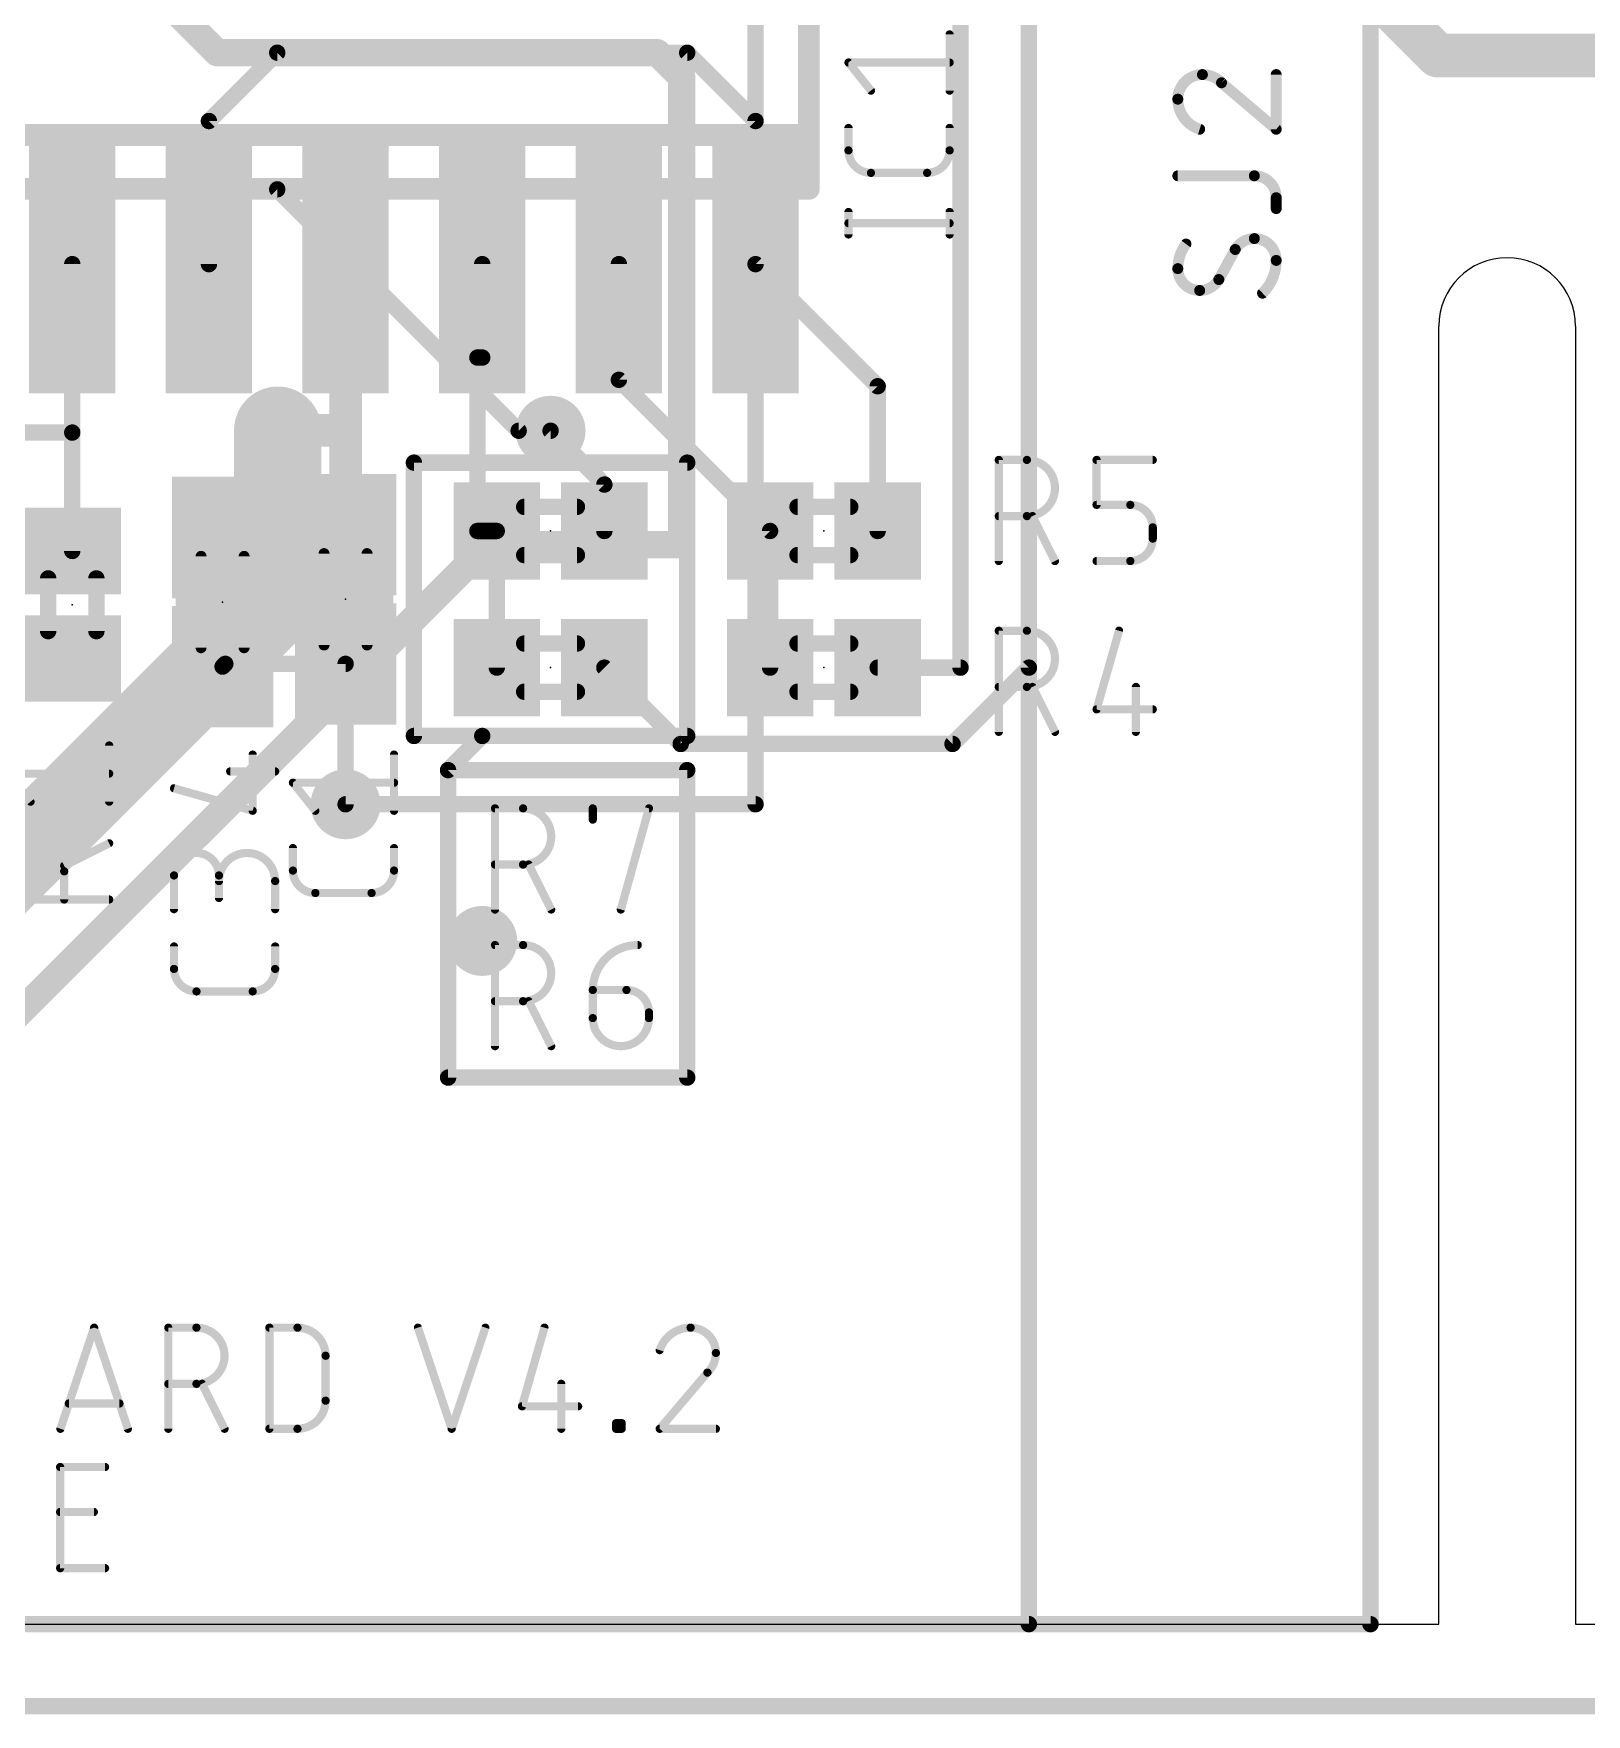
# Model space of a CAD drawing. Extents: x -2.3 to 95.2, y -2.6 to 57.4.
# Drawn here: x 40.28 to 54.71, y -0.84 to 14.78 of the extents above; entities that cross this region are included whole.
import ezdxf

# ---------------------------------------------------------------- set-up
doc = ezdxf.new("R2010")
doc.units = 0
for name, color, linetype in [('1', 12, 'CONTINUOUS'), ('16', 132, 'CONTINUOUS'), ('18', 110, 'CONTINUOUS'), ('20', 31, 'CONTINUOUS'), ('21', 253, 'CONTINUOUS'), ('23', 53, 'CONTINUOUS'), ('25', 253, 'CONTINUOUS'), ('29', 253, 'CONTINUOUS'), ('51', 253, 'CONTINUOUS')]:
    doc.layers.add(name, color=color, linetype=linetype)

# ---------------------------------------------------------------- blocks, each defined once
blk = doc.blocks.new('RECT')
blk.add_solid([(-0.5, -0.5), (0.5, -0.5), (-0.5, 0.5), (0.5, 0.5)])
blk = doc.blocks.new('ROUNDV')
at = {"const_width": 0.5}
blk.add_lwpolyline([(0, -0.25, 1), (0, 0.25, 1), (0, -0.25)], format="xyb", dxfattribs=at)

msp = doc.modelspace()

# ---------------------------------------------------------------- linework, layer by layer
at = {"layer": '1'}
for points, const_width in [([(52.705, 0), (52.705, 24.7546)], 0.1524), ([(48.895, 8.89), (48.895, 22.5425)], 0.1524), ([(49.53, 22.5425), (49.53, 8.89)], 0.1524), ([(53.3289, 14.5788), (52.1596, 15.748)], 0.4064), ([(56.3084, 14.5788), (53.3289, 14.5788)], 0.4064), ([(42.545, 14.605), (41.91, 13.97)], 0.1524), ([(46.355, 14.605), (42.545, 14.605)], 0.1524), ([(46.99, 13.97), (46.355, 14.605)], 0.1524), ([(41.91, 13.97), (41.91, 12.64)], 0.1524), ([(46.99, 12.64), (46.99, 13.97)], 0.1524), ([(40.64, 12.64), (40.64, 11.0744)], 0.1524), ([(43.18, 12.64), (43.18, 11.0963)], 0.3048), ([(44.45, 12.64), (44.45, 11.7717)], 0.1524), ([(45.72, 11.565), (45.72, 12.64)], 0.1524), ([(46.99, 12.64), (48.125, 11.505)], 0.1524), ([(44.45, 11.7717), (44.4048, 11.7717)], 0.1524), ([(44.4048, 11.7717), (44.4048, 10.16)], 0.1524), ([(47.125, 10.16), (45.72, 11.565)], 0.1524), ([(48.125, 11.505), (48.125, 10.16)], 0.1524), ([(42.5498, 11.0963), (43.18, 11.0963)], 0.3048), ([(43.18, 11.0963), (43.18, 10.125)], 0.3048), ([(39.1334, 11.0744), (40.64, 11.0744)], 0.1524), ([(40.64, 9.9742), (40.64, 11.0744)], 0.1524), ([(45.085, 11.0915), (45.585, 10.5915)], 0.1524), ([(45.585, 10.5915), (45.585, 10.16)], 0.1524), ([(42.037, 10.0996), (42.0624, 10.125)], 0.3048), ([(42.0624, 10.125), (43.18, 10.125)], 0.3048), ([(44.4048, 10.16), (44.585, 10.16)], 0.1524), ([(44.585, 10.16), (44.585, 8.89)], 0.1524), ([(47.125, 8.89), (47.125, 10.16)], 0.1524), ([(42.0624, 8.925), (42.037, 8.8996)], 0.1524), ([(43.18, 8.925), (42.0624, 8.925)], 0.1524), ([(43.18, 8.925), (43.18, 7.62)], 0.1524), ([(46.2944, 8.1806), (45.585, 8.89)], 0.1524), ([(48.125, 8.89), (48.895, 8.89)], 0.1524), ([(49.53, 8.89), (48.8206, 8.1806)], 0.1524), ([(48.8206, 8.1806), (46.2944, 8.1806)], 0.1524), ([(-0.4522, 0), (52.705, 0)], 0.1524)]:
    msp.add_lwpolyline(points, dxfattribs=dict(at, const_width=const_width))
for points, const_width in [([(53.3289, 14.6804, 1), (53.3289, 14.4772)], 0.2032), ([(53.257, 14.5069, 1), (53.4007, 14.6506)], 0.2032), ([(42.545, 14.6431, 1), (42.545, 14.5669)], 0.0762), ([(42.5719, 14.5781, 1), (42.5181, 14.6319)], 0.0762), ([(46.3819, 14.6319, 1), (46.3281, 14.5781)], 0.0762), ([(46.355, 14.5669, 1), (46.355, 14.6431)], 0.0762), ([(41.9481, 13.97, 1), (41.8719, 13.97)], 0.0762), ([(41.8831, 13.9969, 1), (41.9369, 13.9431)], 0.0762), ([(47.0281, 13.97, 1), (46.9519, 13.97)], 0.0762), ([(46.9631, 13.9431, 1), (47.0169, 13.9969)], 0.0762), ([(40.6781, 12.64, 1), (40.6019, 12.64)], 0.0762), ([(41.8719, 12.64, 1), (41.9481, 12.64)], 0.0762), ([(43.2562, 12.64, 1), (43.1038, 12.64)], 0.1524), ([(44.4881, 12.64, 1), (44.4119, 12.64)], 0.0762), ([(45.7581, 12.64, 1), (45.6819, 12.64)], 0.0762), ([(46.9519, 12.64, 1), (47.0281, 12.64)], 0.0762), ([(47.0169, 12.6669, 1), (46.9631, 12.6131)], 0.0762), ([(44.4048, 11.8098, 1), (44.4048, 11.7336)], 0.0762), ([(44.4429, 11.7717, 1), (44.3667, 11.7717)], 0.0762), ([(44.4119, 11.7717, 1), (44.4881, 11.7717)], 0.0762), ([(44.45, 11.7336, 1), (44.45, 11.8098)], 0.0762), ([(45.6819, 11.565, 1), (45.7581, 11.565)], 0.0762), ([(45.7469, 11.5919, 1), (45.6931, 11.5381)], 0.0762), ([(48.1631, 11.505, 1), (48.0869, 11.505)], 0.0762), ([(48.0981, 11.4781, 1), (48.1519, 11.5319)], 0.0762), ([(42.5498, 11.1725, 1), (42.5498, 11.0201)], 0.1524), ([(43.2562, 11.0963, 1), (43.1038, 11.0963)], 0.1524), ([(43.18, 11.0201, 1), (43.18, 11.1725)], 0.1524), ([(40.6781, 11.0744, 1), (40.6019, 11.0744)], 0.0762), ([(40.6019, 11.0744, 1), (40.6781, 11.0744)], 0.0762), ([(40.64, 11.0363, 1), (40.64, 11.1125)], 0.0762), ([(43.1038, 11.0963, 1), (43.2562, 11.0963)], 0.1524), ([(45.1119, 11.1185, 1), (45.0581, 11.0646)], 0.0762), ([(45.6231, 10.5915, 1), (45.5469, 10.5915)], 0.0762), ([(45.5581, 10.5646, 1), (45.6119, 10.6185)], 0.0762), ([(41.9831, 10.1535, 1), (42.0909, 10.0457)], 0.1524), ([(42.0624, 10.2012, 1), (42.0624, 10.0488)], 0.1524), ([(42.1163, 10.0711, 1), (42.0085, 10.1789)], 0.1524), ([(43.1038, 10.125, 1), (43.2562, 10.125)], 0.1524), ([(43.18, 10.0488, 1), (43.18, 10.2012)], 0.1524), ([(44.4048, 10.1981, 1), (44.4048, 10.1219)], 0.0762), ([(44.3667, 10.16, 1), (44.4429, 10.16)], 0.0762), ([(44.6231, 10.16, 1), (44.5469, 10.16)], 0.0762), ([(44.585, 10.1219, 1), (44.585, 10.1981)], 0.0762), ([(45.5469, 10.16, 1), (45.6231, 10.16)], 0.0762), ([(47.1631, 10.16, 1), (47.0869, 10.16)], 0.0762), ([(47.0981, 10.1331, 1), (47.1519, 10.1869)], 0.0762), ([(48.0869, 10.16, 1), (48.1631, 10.16)], 0.0762), ([(40.6019, 9.9742, 1), (40.6781, 9.9742)], 0.0762), ([(42.0101, 8.9265, 1), (42.0639, 8.8727)], 0.0762), ([(42.0624, 8.9631, 1), (42.0624, 8.8869)], 0.0762), ([(42.0893, 8.8981, 1), (42.0355, 8.9519)], 0.0762), ([(43.2181, 8.925, 1), (43.1419, 8.925)], 0.0762), ([(43.18, 8.8869, 1), (43.18, 8.9631)], 0.0762), ([(44.5469, 8.89, 1), (44.6231, 8.89)], 0.0762), ([(45.6119, 8.9169, 1), (45.5581, 8.8631)], 0.0762), ([(47.0869, 8.89, 1), (47.1631, 8.89)], 0.0762), ([(48.125, 8.9281, 1), (48.125, 8.8519)], 0.0762), ([(48.8569, 8.89, 1), (48.9331, 8.89)], 0.0762), ([(48.895, 8.8519, 1), (48.895, 8.9281)], 0.0762), ([(49.4919, 8.89, 1), (49.5681, 8.89)], 0.0762), ([(49.5569, 8.8631, 1), (49.5031, 8.9169)], 0.0762), ([(46.2944, 8.2187, 1), (46.2944, 8.1425)], 0.0762), ([(46.2674, 8.1537, 1), (46.3213, 8.2076)], 0.0762), ([(48.7937, 8.2076, 1), (48.8476, 8.1537)], 0.0762), ([(48.8206, 8.1425, 1), (48.8206, 8.2187)], 0.0762), ([(43.1419, 7.62, 1), (43.2181, 7.62)], 0.0762), ([(52.6669, 0, 1), (52.7431, 0)], 0.0762), ([(52.705, -0.0381, 1), (52.705, 0.0381)], 0.0762)]:
    msp.add_lwpolyline(points, format="xyb", dxfattribs=dict(at, const_width=const_width))
at = {"layer": '16'}
for points, const_width in [([(49.53, 0), (49.53, 24.765)], 0.1524), ([(41.9862, 14.605), (40.6908, 15.9004)], 0.254), ([(46.99, 7.62), (46.99, 15.875)], 0.1524), ([(46.0756, 14.605), (41.9862, 14.605)], 0.254), ([(46.3042, 14.3764), (46.0756, 14.605)], 0.254), ([(46.3042, 10.033), (46.3042, 14.3764)], 0.254), ([(42.545, 13.335), (32.385, 13.335)], 0.1524), ([(42.545, 13.335), (44.7885, 11.0915)], 0.1524), ([(42.5498, 11.0963), (42.5498, 9.5298)], 0.8128), ([(44.7885, 11.0915), (45.085, 11.0915)], 0.1524), ([(39.0398, 4.572), (44.5008, 10.033)], 0.254), ([(44.5008, 10.033), (46.3042, 10.033)], 0.254), ([(39.37, 6.35), (42.5498, 9.5298)], 0.8128), ([(43.18, 7.62), (46.99, 7.62)], 0.1524), ([(-0.4381, 0), (49.53, 0)], 0.1524), ([(-2.2184, -0.762), (95.123, -0.762)], 0.1524)]:
    msp.add_lwpolyline(points, dxfattribs=dict(at, const_width=const_width))
for points, const_width in [([(41.9862, 14.6685, 1), (41.9862, 14.5415)], 0.127), ([(41.9413, 14.5601, 1), (42.0311, 14.6499)], 0.127), ([(46.1205, 14.6499, 1), (46.0307, 14.5601)], 0.127), ([(46.0756, 14.5415, 1), (46.0756, 14.6685)], 0.127), ([(46.3677, 14.3764, 1), (46.2407, 14.3764)], 0.127), ([(46.2593, 14.3315, 1), (46.3491, 14.4213)], 0.127), ([(42.5719, 13.3619, 1), (42.5181, 13.3081)], 0.0762), ([(42.545, 13.2969, 1), (42.545, 13.3731)], 0.0762), ([(42.753, 11.0963, 1), (42.3466, 11.0963)], 0.4064), ([(44.7885, 11.1296, 1), (44.7885, 11.0534)], 0.0762), ([(44.7615, 11.0646, 1), (44.8154, 11.1185)], 0.0762), ([(45.085, 11.0534, 1), (45.085, 11.1296)], 0.0762), ([(44.5008, 10.0965, 1), (44.5008, 9.9695)], 0.127), ([(44.5457, 9.9881, 1), (44.4559, 10.0779)], 0.127), ([(46.3042, 9.9695, 1), (46.3042, 10.0965)], 0.127), ([(46.2407, 10.033, 1), (46.3677, 10.033)], 0.127), ([(42.6935, 9.3861, 1), (42.4061, 9.6735)], 0.4064), ([(42.3466, 9.5298, 1), (42.753, 9.5298)], 0.4064), ([(43.18, 7.6581, 1), (43.18, 7.5819)], 0.0762), ([(46.9519, 7.62, 1), (47.0281, 7.62)], 0.0762), ([(46.99, 7.5819, 1), (46.99, 7.6581)], 0.0762), ([(49.4919, 0, 1), (49.5681, 0)], 0.0762), ([(49.53, -0.0381, 1), (49.53, 0.0381)], 0.0762)]:
    msp.add_lwpolyline(points, format="xyb", dxfattribs=dict(at, const_width=const_width))
at = {"layer": '20'}
for p, q in [((53.34, 0), (53.34, 12.065)), ((54.61, 12.065), (54.61, 0)), ((2, 0), (53.34, 0)), ((54.61, 0), (89, 0))]:
    msp.add_line(p, q, dxfattribs=at)
for start, end in [(90, 180), (0, 90)]:
    msp.add_arc((53.975, 12.065), 0.635, start, end, dxfattribs=at)
at = {"layer": '21', "const_width": 0.2032}
for points in [[(47.485, 17.14), (47.485, 13.84)], [(47.485, 13.84), (47.485, 13.34)]]:
    msp.add_lwpolyline(points, dxfattribs=at)
at = {"layer": '21', "const_width": 0.1016}
for points in [[(47.5358, 13.84, 1), (47.4342, 13.84)], [(47.4342, 13.84, 1), (47.5358, 13.84)], [(47.4342, 13.34, 1), (47.5358, 13.34)]]:
    msp.add_lwpolyline(points, format="xyb", dxfattribs=at)
at = {"layer": '23'}
for p in [(45.085, 10.16), (47.625, 10.16), (40.64, 9.4742), (42.037, 9.4996), (43.18, 9.525), (45.085, 8.89), (47.625, 8.89)]:
    msp.add_point(p, dxfattribs=at)
at = {"layer": '25'}
for points, const_width in [([(48.7934, 14.2528), (48.7934, 14.7749)], 0.0762), ([(48.0624, 14.2528), (47.8536, 14.5138)], 0.0762), ([(47.8536, 14.5138), (48.7934, 14.5138)], 0.0762), ([(51.3207, 14.3256), (51.8287, 13.8938)], 0.1016), ([(51.8287, 13.8938), (51.8287, 14.4018)], 0.1016), ([(47.8536, 13.6971), (47.8536, 13.9059)], 0.0762), ([(48.7934, 13.9059), (48.7934, 13.6971)], 0.0762), ([(48.5846, 13.4882), (48.0624, 13.4882)], 0.0762), ([(50.9143, 13.4611), (51.6255, 13.4611)], 0.1016), ([(51.8287, 13.2579), (51.8287, 13.1563)], 0.1016), ([(47.8536, 12.9159), (47.8536, 13.1247)], 0.0762), ([(48.7934, 12.9159), (48.7934, 13.1247)], 0.0762), ([(47.8536, 13.0203), (48.7934, 13.0203)], 0.0762), ([(51.4477, 12.7762), (51.2953, 12.4968)], 0.1016), ([(43.815, 10.795), (43.815, 8.255)], 0.1524), ([(46.355, 10.795), (43.815, 10.795)], 0.1524), ([(46.355, 8.255), (46.355, 10.795)], 0.1524), ([(49.2506, 9.8806), (49.2506, 10.8204)], 0.0762), ([(49.2506, 10.8204), (49.5117, 10.8204)], 0.0762), ([(50.1593, 10.4027), (50.1593, 10.8204)], 0.0762), ([(50.1593, 10.8204), (50.6814, 10.8204)], 0.0762), ([(49.5117, 10.2983), (49.2506, 10.2983)], 0.0762), ([(49.7727, 9.8806), (49.5639, 10.2983)], 0.0762), ([(50.4726, 10.4027), (50.1593, 10.4027)], 0.0762), ([(50.6814, 10.0894), (50.6814, 10.1939)], 0.0762), ([(50.1593, 9.8806), (50.4726, 9.8806)], 0.0762), ([(49.2506, 8.2931), (49.2506, 9.2329)], 0.0762), ([(49.2506, 9.2329), (49.5117, 9.2329)], 0.0762), ([(50.3681, 9.2329), (50.1593, 8.5019)], 0.0762), ([(49.5117, 8.7108), (49.2506, 8.7108)], 0.0762), ([(49.7727, 8.2931), (49.5639, 8.7108)], 0.0762), ([(50.5248, 8.7108), (50.5248, 8.2931)], 0.0762), ([(50.1593, 8.5019), (50.6814, 8.5019)], 0.0762), ([(43.815, 8.255), (44.45, 8.255)], 0.1524), ([(44.1325, 7.9375), (44.45, 8.255)], 0.1524), ([(44.45, 8.255), (46.355, 8.255)], 0.1524), ([(40.9829, 7.644), (40.9829, 8.1661)], 0.0762), ([(42.3167, 7.5598), (42.3167, 8.0819)], 0.0762), ([(43.6304, 7.5598), (43.6304, 8.0819)], 0.0762), ([(44.1325, 7.9375), (46.355, 7.9375)], 0.1524), ([(44.1325, 5.08), (44.1325, 7.9375)], 0.1524), ([(46.355, 7.9375), (46.355, 5.08)], 0.1524), ([(40.2519, 7.644), (40.0431, 7.905)], 0.0762), ([(40.0431, 7.905), (40.9829, 7.905)], 0.0762), ([(42.1078, 7.9253), (42.5255, 7.9253)], 0.0762), ([(42.8994, 7.5598), (42.6906, 7.8208)], 0.0762), ([(42.6906, 7.8208), (43.6304, 7.8208)], 0.0762), ([(41.5857, 7.7686), (42.3167, 7.5598)], 0.0762), ([(44.5686, 6.6421), (44.5686, 7.5819)], 0.0762), ([(44.5686, 7.5819), (44.8297, 7.5819)], 0.0762), ([(45.4773, 7.4775), (45.4773, 7.5819)], 0.0762), ([(45.4773, 7.5819), (45.9994, 7.5819)], 0.0762), ([(45.9994, 7.5819), (45.7383, 6.6421)], 0.0762), ([(40.9829, 7.2574), (40.5652, 7.0486)], 0.0762), ([(42.6906, 7.0041), (42.6906, 7.2129)], 0.0762), ([(43.6304, 7.2129), (43.6304, 7.0041)], 0.0762), ([(40.5652, 6.9964), (40.5652, 6.7353)], 0.0762), ([(44.8297, 7.0598), (44.5686, 7.0598)], 0.0762), ([(45.0907, 6.6421), (44.8819, 7.0598)], 0.0762), ([(41.5857, 6.6454), (41.5857, 6.9587)], 0.0762), ([(42.0034, 6.9587), (42.0034, 6.7498)], 0.0762), ([(42.5255, 6.6454), (42.5255, 6.9064)], 0.0762), ([(40.9829, 6.7353), (40.0431, 6.7353)], 0.0762), ([(43.4216, 6.7952), (42.8994, 6.7952)], 0.0762), ([(41.5857, 6.0897), (41.5857, 6.2985)], 0.0762), ([(42.5255, 6.2985), (42.5255, 6.0897)], 0.0762), ([(44.5686, 5.3721), (44.5686, 6.3119)], 0.0762), ([(44.5686, 6.3119), (44.8297, 6.3119)], 0.0762), ([(42.3167, 5.8808), (41.7945, 5.8808)], 0.0762), ([(44.8297, 5.7898), (44.5686, 5.7898)], 0.0762), ([(45.0907, 5.3721), (44.8819, 5.7898)], 0.0762), ([(45.4773, 5.8942), (45.7906, 5.8942)], 0.0762), ([(45.4773, 5.6332), (45.4773, 5.8942)], 0.0762), ([(45.9994, 5.6854), (45.9994, 5.6332)], 0.0762), ([(46.355, 5.08), (44.1325, 5.08)], 0.1524), ([(40.5301, 1.8161), (40.8434, 2.7559)], 0.0762), ([(40.8434, 2.7559), (41.1566, 1.8161)], 0.0762), ([(41.5329, 1.8161), (41.5329, 2.7559)], 0.0762), ([(41.5329, 2.7559), (41.794, 2.7559)], 0.0762), ([(42.4721, 1.8161), (42.4721, 2.7559)], 0.0762), ([(42.4721, 2.7559), (42.7331, 2.7559)], 0.0762), ([(43.8524, 2.7559), (44.1657, 1.8161)], 0.0762), ([(44.1657, 1.8161), (44.479, 2.7559)], 0.0762), ([(45.0279, 2.7559), (44.819, 2.0249)], 0.0762), ([(42.9942, 2.4948), (42.9942, 2.0772)], 0.0762), ([(46.543, 2.3382), (46.0992, 1.8161)], 0.0762), ([(41.794, 2.2338), (41.5329, 2.2338)], 0.0762), ([(42.055, 1.8161), (41.8462, 2.2338)], 0.0762), ([(45.1845, 2.2338), (45.1845, 1.8161)], 0.0762), ([(41.0783, 2.0511), (40.6084, 2.0511)], 0.0762), ([(44.819, 2.0249), (45.3411, 2.0249)], 0.0762), ([(45.6941, 1.8161), (45.6941, 1.8683)], 0.0762), ([(45.6941, 1.8683), (45.7463, 1.8683)], 0.0762), ([(45.7463, 1.8683), (45.7463, 1.8161)], 0.0762), ([(42.7331, 1.8161), (42.4721, 1.8161)], 0.0762), ([(45.7463, 1.8161), (45.6941, 1.8161)], 0.0762), ([(46.0992, 1.8161), (46.6213, 1.8161)], 0.0762), ([(40.5273, 0.5207), (40.5273, 1.4605)], 0.0762), ([(40.5273, 1.4605), (40.945, 1.4605)], 0.0762), ([(40.5273, 1.0428), (40.8406, 1.0428)], 0.0762), ([(40.945, 0.5207), (40.5273, 0.5207)], 0.0762)]:
    msp.add_lwpolyline(points, dxfattribs=dict(at, const_width=const_width))
for points, const_width in [([(48.8125, 14.7749, 1), (48.7744, 14.7749)], 0.0381), ([(47.8685, 14.5257, 1), (47.8387, 14.5019)], 0.0381), ([(47.8536, 14.5329, 1), (47.8536, 14.4948)], 0.0381), ([(48.7934, 14.4948, 1), (48.7934, 14.5329)], 0.0381), ([(51.1429, 14.4018, 0.4142), (50.9143, 14.1732)], 0.1016), ([(51.3207, 14.3256, 0.2053), (51.1429, 14.4018)], 0.1016), ([(51.1429, 14.4272, 1), (51.1429, 14.3764)], 0.0508), ([(51.1429, 14.3764, 1), (51.1429, 14.4272)], 0.0508), ([(51.3372, 14.3449, 1), (51.3042, 14.3062)], 0.0508), ([(51.8541, 14.4018, 1), (51.8033, 14.4018)], 0.0508), ([(48.0476, 14.2409, 1), (48.0773, 14.2647)], 0.0381), ([(48.7744, 14.2528, 1), (48.8125, 14.2528)], 0.0381), ([(50.9143, 14.1732, 0.3252), (51.1175, 13.8938)], 0.1016), ([(50.9397, 14.1732, 1), (50.8889, 14.1732)], 0.0508), ([(51.3023, 14.3081, 1), (51.3391, 14.3431)], 0.0508), ([(50.8889, 14.1732, 1), (50.9397, 14.1732)], 0.0508), ([(47.8727, 13.9059, 1), (47.8346, 13.9059)], 0.0381), ([(48.8125, 13.9059, 1), (48.7744, 13.9059)], 0.0381), ([(51.1097, 13.8696, 1), (51.1253, 13.918)], 0.0508), ([(51.8033, 13.8938, 1), (51.8541, 13.8938)], 0.0508), ([(51.8122, 13.8744, 1), (51.8452, 13.9131)], 0.0508), ([(47.8726, 13.6971, 1), (47.8345, 13.6971)], 0.0381), ([(47.8536, 13.6971, 0.4142), (48.0624, 13.4882)], 0.0762), ([(47.8346, 13.6971, 1), (47.8727, 13.6971)], 0.0381), ([(48.5846, 13.4882, 0.4142), (48.7934, 13.6971)], 0.0762), ([(48.8125, 13.6971, 1), (48.7744, 13.6971)], 0.0381), ([(48.7744, 13.6971, 1), (48.8125, 13.6971)], 0.0381), ([(48.0624, 13.5073, 1), (48.0624, 13.4692)], 0.0381), ([(48.0624, 13.4692, 1), (48.0624, 13.5073)], 0.0381), ([(48.5846, 13.5073, 1), (48.5846, 13.4692)], 0.0381), ([(48.5846, 13.4692, 1), (48.5846, 13.5073)], 0.0381), ([(50.9143, 13.4865, 1), (50.9143, 13.4357)], 0.0508), ([(51.8287, 13.2579, 0.4142), (51.6255, 13.4611)], 0.1016), ([(51.6255, 13.4865, 1), (51.6255, 13.4357)], 0.0508), ([(51.6255, 13.4357, 1), (51.6255, 13.4865)], 0.0508), ([(51.8541, 13.2579, 1), (51.8033, 13.2579)], 0.0508), ([(51.8033, 13.2579, 1), (51.8541, 13.2579)], 0.0508), ([(47.8727, 13.1247, 1), (47.8346, 13.1247)], 0.0381), ([(48.8125, 13.1247, 1), (48.7744, 13.1247)], 0.0381), ([(51.8033, 13.1563, 1), (51.8541, 13.1563)], 0.0508), ([(47.8536, 13.0394, 1), (47.8536, 13.0013)], 0.0381), ([(48.7934, 13.0013, 1), (48.7934, 13.0394)], 0.0381), ([(47.8346, 12.9159, 1), (47.8727, 12.9159)], 0.0381), ([(48.7744, 12.9159, 1), (48.8125, 12.9159)], 0.0381), ([(50.9905, 12.827, 0.1623), (50.9143, 12.5984)], 0.1016), ([(51.0108, 12.8118, 1), (50.9702, 12.8422)], 0.0508), ([(51.6255, 12.8778, 0.2656), (51.4477, 12.7762)], 0.1016), ([(51.4258, 12.7891, 1), (51.4696, 12.7633)], 0.0508), ([(51.47, 12.764, 1), (51.4254, 12.7884)], 0.0508), ([(51.8287, 12.6746, 0.4142), (51.6255, 12.8778)], 0.1016), ([(51.6255, 12.9032, 1), (51.6255, 12.8524)], 0.0508), ([(51.6255, 12.8524, 1), (51.6255, 12.9032)], 0.0508), ([(51.7017, 12.3698, 0.2), (51.8287, 12.6746)], 0.1016), ([(51.8541, 12.6746, 1), (51.8033, 12.6746)], 0.0508), ([(51.8033, 12.6746, 1), (51.8541, 12.6746)], 0.0508), ([(50.9143, 12.5984, 0.4142), (51.1175, 12.3952)], 0.1016), ([(50.9397, 12.5984, 1), (50.8889, 12.5984)], 0.0508), ([(50.8889, 12.5984, 1), (50.9397, 12.5984)], 0.0508), ([(51.1175, 12.3952, 0.2656), (51.2953, 12.4968)], 0.1016), ([(51.273, 12.509, 1), (51.3176, 12.4846)], 0.0508), ([(51.3172, 12.4839, 1), (51.2734, 12.5097)], 0.0508), ([(51.1175, 12.4206, 1), (51.1175, 12.3698)], 0.0508), ([(51.1175, 12.3698, 1), (51.1175, 12.4206)], 0.0508), ([(51.6838, 12.3878, 1), (51.7196, 12.3518)], 0.0508), ([(43.8531, 10.795, 1), (43.7769, 10.795)], 0.0762), ([(43.815, 10.8331, 1), (43.815, 10.7569)], 0.0762), ([(46.3931, 10.795, 1), (46.3169, 10.795)], 0.0762), ([(46.355, 10.7569, 1), (46.355, 10.8331)], 0.0762), ([(49.2506, 10.8395, 1), (49.2506, 10.8014)], 0.0381), ([(49.2697, 10.8204, 1), (49.2316, 10.8204)], 0.0381), ([(49.5117, 10.2983, 1), (49.5117, 10.8204)], 0.0762), ([(49.5117, 10.8395, 1), (49.5117, 10.8014)], 0.0381), ([(49.5117, 10.8014, 1), (49.5117, 10.8395)], 0.0381), ([(50.1783, 10.8204, 1), (50.1402, 10.8204)], 0.0381), ([(50.1593, 10.8395, 1), (50.1593, 10.8014)], 0.0381), ([(50.6814, 10.8014, 1), (50.6814, 10.8395)], 0.0381), ([(49.2506, 10.3173, 1), (49.2506, 10.2792)], 0.0381), ([(49.5117, 10.3173, 1), (49.5117, 10.2792)], 0.0381), ([(49.5117, 10.2792, 1), (49.5117, 10.3173)], 0.0381), ([(49.5809, 10.3068, 1), (49.5468, 10.2898)], 0.0381), ([(50.1593, 10.4218, 1), (50.1593, 10.3837)], 0.0381), ([(50.1402, 10.4027, 1), (50.1783, 10.4027)], 0.0381), ([(50.6814, 10.1939, 0.4142), (50.4726, 10.4027)], 0.0762), ([(50.4726, 10.4218, 1), (50.4726, 10.3837)], 0.0381), ([(50.4726, 10.3837, 1), (50.4726, 10.4218)], 0.0381), ([(50.7005, 10.1939, 1), (50.6624, 10.1939)], 0.0381), ([(50.6624, 10.1939, 1), (50.7005, 10.1939)], 0.0381), ([(50.4726, 9.8806, 0.4142), (50.6814, 10.0894)], 0.0762), ([(50.7005, 10.0894, 1), (50.6624, 10.0894)], 0.0381), ([(50.6624, 10.0894, 1), (50.7005, 10.0894)], 0.0381), ([(49.2316, 9.8806, 1), (49.2697, 9.8806)], 0.0381), ([(49.7557, 9.8721, 1), (49.7897, 9.8891)], 0.0381), ([(50.1593, 9.8997, 1), (50.1593, 9.8616)], 0.0381), ([(50.4726, 9.8997, 1), (50.4726, 9.8616)], 0.0381), ([(50.4726, 9.8616, 1), (50.4726, 9.8997)], 0.0381), ([(49.2506, 9.252, 1), (49.2506, 9.2139)], 0.0381), ([(49.2697, 9.2329, 1), (49.2316, 9.2329)], 0.0381), ([(49.5117, 9.252, 1), (49.5117, 9.2139)], 0.0381), ([(49.5117, 8.7108, 1), (49.5117, 9.2329)], 0.0762), ([(49.5117, 9.2139, 1), (49.5117, 9.252)], 0.0381), ([(50.3865, 9.2277, 1), (50.3498, 9.2381)], 0.0381), ([(49.2506, 8.7298, 1), (49.2506, 8.6917)], 0.0381), ([(49.5117, 8.7298, 1), (49.5117, 8.6917)], 0.0381), ([(49.5117, 8.6917, 1), (49.5117, 8.7298)], 0.0381), ([(49.5809, 8.7193, 1), (49.5468, 8.7023)], 0.0381), ([(50.5438, 8.7108, 1), (50.5057, 8.7108)], 0.0381), ([(50.1593, 8.521, 1), (50.1593, 8.4829)], 0.0381), ([(50.141, 8.5072, 1), (50.1776, 8.4967)], 0.0381), ([(50.6814, 8.4829, 1), (50.6814, 8.521)], 0.0381), ([(43.815, 8.2931, 1), (43.815, 8.2169)], 0.0762), ([(43.7769, 8.255, 1), (43.8531, 8.255)], 0.0762), ([(44.45, 8.2931, 1), (44.45, 8.2169)], 0.0762), ([(44.4769, 8.2281, 1), (44.4231, 8.2819)], 0.0762), ([(44.45, 8.2169, 1), (44.45, 8.2931)], 0.0762), ([(46.3169, 8.255, 1), (46.3931, 8.255)], 0.0762), ([(46.355, 8.2169, 1), (46.355, 8.2931)], 0.0762), ([(49.2316, 8.2931, 1), (49.2697, 8.2931)], 0.0381), ([(49.7557, 8.2846, 1), (49.7897, 8.3016)], 0.0381), ([(50.5057, 8.2931, 1), (50.5438, 8.2931)], 0.0381), ([(41.002, 8.1661, 1), (40.9639, 8.1661)], 0.0381), ([(42.3357, 8.0819, 1), (42.2976, 8.0819)], 0.0381), ([(43.6495, 8.0819, 1), (43.6114, 8.0819)], 0.0381), ([(44.1325, 7.9756, 1), (44.1325, 7.8994)], 0.0762), ([(44.1706, 7.9375, 1), (44.0944, 7.9375)], 0.0762), ([(44.1056, 7.9644, 1), (44.1594, 7.9106)], 0.0762), ([(46.3931, 7.9375, 1), (46.3169, 7.9375)], 0.0762), ([(46.355, 7.8994, 1), (46.355, 7.9756)], 0.0762), ([(40.9829, 7.886, 1), (40.9829, 7.9241)], 0.0381), ([(42.1078, 7.9443, 1), (42.1078, 7.9062)], 0.0381), ([(42.5255, 7.9062, 1), (42.5255, 7.9443)], 0.0381), ([(42.6906, 7.8399, 1), (42.6906, 7.8018)], 0.0381), ([(42.7055, 7.8327, 1), (42.6757, 7.8089)], 0.0381), ([(43.6304, 7.8018, 1), (43.6304, 7.8399)], 0.0381), ([(40.2371, 7.6321, 1), (40.2668, 7.6559)], 0.0381), ([(40.9639, 7.644, 1), (41.002, 7.644)], 0.0381), ([(41.5909, 7.787, 1), (41.5805, 7.7503)], 0.0381), ([(42.2976, 7.5598, 1), (42.3357, 7.5598)], 0.0381), ([(42.3114, 7.5415, 1), (42.3219, 7.5781)], 0.0381), ([(42.8846, 7.5479, 1), (42.9143, 7.5717)], 0.0381), ([(43.6114, 7.5598, 1), (43.6495, 7.5598)], 0.0381), ([(44.5877, 7.5819, 1), (44.5496, 7.5819)], 0.0381), ([(44.5686, 7.601, 1), (44.5686, 7.5629)], 0.0381), ([(44.8297, 7.0598, 1), (44.8297, 7.5819)], 0.0762), ([(44.8297, 7.601, 1), (44.8297, 7.5629)], 0.0381), ([(44.8297, 7.5629, 1), (44.8297, 7.601)], 0.0381), ([(45.4963, 7.5819, 1), (45.4582, 7.5819)], 0.0381), ([(45.4773, 7.601, 1), (45.4773, 7.5629)], 0.0381), ([(46.0178, 7.5768, 1), (45.981, 7.587)], 0.0381), ([(45.9994, 7.5629, 1), (45.9994, 7.601)], 0.0381), ([(45.4582, 7.4775, 1), (45.4963, 7.4775)], 0.0381), ([(40.5652, 6.9964, 1), (40.0431, 6.9964)], 0.0762), ([(40.9914, 7.2404, 1), (40.9744, 7.2744)], 0.0381), ([(42.0034, 6.9587, 1), (41.5857, 6.9587)], 0.0762), ([(42.5255, 6.9064, 1), (42.0034, 6.9064)], 0.0762), ([(42.7097, 7.2129, 1), (42.6716, 7.2129)], 0.0381), ([(43.6495, 7.2129, 1), (43.6114, 7.2129)], 0.0381), ([(40.5567, 7.0656, 1), (40.5737, 7.0315)], 0.0381), ([(40.5843, 6.9964, 1), (40.5462, 6.9964)], 0.0381), ([(42.6906, 7.0041, 0.4142), (42.8994, 6.7952)], 0.0762), ([(42.7096, 7.0041, 1), (42.6715, 7.0041)], 0.0381), ([(43.4216, 6.7952, 0.4142), (43.6304, 7.0041)], 0.0762), ([(43.6495, 7.0041, 1), (43.6114, 7.0041)], 0.0381), ([(44.5686, 7.0788, 1), (44.5686, 7.0407)], 0.0381), ([(44.8297, 7.0788, 1), (44.8297, 7.0407)], 0.0381), ([(44.8297, 7.0407, 1), (44.8297, 7.0788)], 0.0381), ([(44.8989, 7.0683, 1), (44.8648, 7.0513)], 0.0381), ([(40.5462, 6.9964, 1), (40.5843, 6.9964)], 0.0381), ([(41.6048, 6.9587, 1), (41.5667, 6.9587)], 0.0381), ([(41.5667, 6.9587, 1), (41.6048, 6.9587)], 0.0381), ([(42.0224, 6.9587, 1), (41.9843, 6.9587)], 0.0381), ([(41.9843, 6.9587, 1), (42.0224, 6.9587)], 0.0381), ([(41.9843, 6.9064, 1), (42.0224, 6.9064)], 0.0381), ([(42.5446, 6.9064, 1), (42.5065, 6.9064)], 0.0381), ([(42.5065, 6.9064, 1), (42.5446, 6.9064)], 0.0381), ([(42.6716, 7.0041, 1), (42.7097, 7.0041)], 0.0381), ([(43.6114, 7.0041, 1), (43.6495, 7.0041)], 0.0381), ([(40.5462, 6.7353, 1), (40.5843, 6.7353)], 0.0381), ([(40.9829, 6.7163, 1), (40.9829, 6.7544)], 0.0381), ([(41.9843, 6.7498, 1), (42.0224, 6.7498)], 0.0381), ([(42.8994, 6.8143, 1), (42.8994, 6.7762)], 0.0381), ([(42.8994, 6.7762, 1), (42.8994, 6.8143)], 0.0381), ([(43.4216, 6.8143, 1), (43.4216, 6.7762)], 0.0381), ([(43.4216, 6.7762, 1), (43.4216, 6.8143)], 0.0381), ([(41.5667, 6.6454, 1), (41.6048, 6.6454)], 0.0381), ([(42.5065, 6.6454, 1), (42.5446, 6.6454)], 0.0381), ([(44.5496, 6.6421, 1), (44.5877, 6.6421)], 0.0381), ([(45.0737, 6.6336, 1), (45.1077, 6.6506)], 0.0381), ([(45.72, 6.6472, 1), (45.7567, 6.637)], 0.0381), ([(41.6048, 6.2985, 1), (41.5667, 6.2985)], 0.0381), ([(42.5446, 6.2985, 1), (42.5065, 6.2985)], 0.0381), ([(44.5686, 6.331, 1), (44.5686, 6.2929)], 0.0381), ([(44.5877, 6.3119, 1), (44.5496, 6.3119)], 0.0381), ([(44.8297, 6.331, 1), (44.8297, 6.2929)], 0.0381), ([(44.8297, 5.7898, 1), (44.8297, 6.3119)], 0.0762), ([(44.8297, 6.2929, 1), (44.8297, 6.331)], 0.0381), ([(45.895, 6.3119, 0.4142), (45.4773, 5.8942)], 0.0762), ([(45.895, 6.2929, 1), (45.895, 6.3309)], 0.0381), ([(41.5857, 6.0897, 0.4142), (41.7945, 5.8808)], 0.0762), ([(41.6047, 6.0897, 1), (41.5666, 6.0897)], 0.0381), ([(41.5667, 6.0897, 1), (41.6048, 6.0897)], 0.0381), ([(42.3167, 5.8808, 0.4142), (42.5255, 6.0897)], 0.0762), ([(42.5446, 6.0897, 1), (42.5065, 6.0897)], 0.0381), ([(42.5065, 6.0897, 1), (42.5446, 6.0897)], 0.0381), ([(41.7945, 5.8999, 1), (41.7945, 5.8618)], 0.0381), ([(41.7945, 5.8618, 1), (41.7945, 5.8999)], 0.0381), ([(42.3167, 5.8999, 1), (42.3167, 5.8618)], 0.0381), ([(42.3167, 5.8618, 1), (42.3167, 5.8999)], 0.0381), ([(44.5686, 5.8088, 1), (44.5686, 5.7707)], 0.0381), ([(44.8297, 5.8088, 1), (44.8297, 5.7707)], 0.0381), ([(44.8297, 5.7707, 1), (44.8297, 5.8088)], 0.0381), ([(44.8989, 5.7983, 1), (44.8648, 5.7813)], 0.0381), ([(45.4963, 5.8942, 1), (45.4582, 5.8942)], 0.0381), ([(45.4582, 5.8942, 1), (45.4963, 5.8942)], 0.0381), ([(45.4773, 5.9133, 1), (45.4773, 5.8752)], 0.0381), ([(45.9994, 5.6854, 0.4142), (45.7906, 5.8942)], 0.0762), ([(45.7906, 5.9133, 1), (45.7906, 5.8752)], 0.0381), ([(45.7906, 5.8752, 1), (45.7906, 5.9133)], 0.0381), ([(45.4963, 5.6332, 1), (45.4582, 5.6332)], 0.0381), ([(45.4582, 5.6332, 1), (45.4963, 5.6332)], 0.0381), ([(45.4773, 5.6332, 1), (45.9994, 5.6332)], 0.0762), ([(46.0185, 5.6854, 1), (45.9804, 5.6854)], 0.0381), ([(45.9804, 5.6854, 1), (46.0185, 5.6854)], 0.0381), ([(46.0185, 5.6332, 1), (45.9804, 5.6332)], 0.0381), ([(45.9804, 5.6332, 1), (46.0185, 5.6332)], 0.0381), ([(44.5496, 5.3721, 1), (44.5877, 5.3721)], 0.0381), ([(45.0737, 5.3636, 1), (45.1077, 5.3806)], 0.0381), ([(44.1325, 5.1181, 1), (44.1325, 5.0419)], 0.0762), ([(46.355, 5.0419, 1), (46.355, 5.1181)], 0.0762), ([(44.0944, 5.08, 1), (44.1706, 5.08)], 0.0762), ([(46.3169, 5.08, 1), (46.3931, 5.08)], 0.0762), ([(40.8615, 2.7619, 1), (40.8253, 2.7499)], 0.0381), ([(40.8615, 2.7499, 1), (40.8253, 2.7619)], 0.0381), ([(41.552, 2.7559, 1), (41.5139, 2.7559)], 0.0381), ([(41.5329, 2.775, 1), (41.5329, 2.7369)], 0.0381), ([(41.794, 2.2338, 1), (41.794, 2.7559)], 0.0762), ([(41.794, 2.775, 1), (41.794, 2.7369)], 0.0381), ([(41.794, 2.7369, 1), (41.794, 2.775)], 0.0381), ([(42.4911, 2.7559, 1), (42.453, 2.7559)], 0.0381), ([(42.4721, 2.775, 1), (42.4721, 2.7369)], 0.0381), ([(42.9942, 2.4948, 0.4142), (42.7331, 2.7559)], 0.0762), ([(42.7331, 2.775, 1), (42.7331, 2.7369)], 0.0381), ([(42.7331, 2.7369, 1), (42.7331, 2.775)], 0.0381), ([(43.8705, 2.7619, 1), (43.8343, 2.7499)], 0.0381), ([(44.497, 2.7499, 1), (44.4609, 2.7619)], 0.0381), ([(45.0462, 2.7507, 1), (45.0096, 2.7611)], 0.0381), ([(46.3863, 2.7559, 0.3252), (46.0992, 2.5471)], 0.0762), ([(46.6213, 2.521, 0.4142), (46.3863, 2.7559)], 0.0762), ([(46.3863, 2.775, 1), (46.3863, 2.7369)], 0.0381), ([(46.3863, 2.7369, 1), (46.3863, 2.7749)], 0.0381), ([(43.0132, 2.4948, 1), (42.9751, 2.4948)], 0.0381), ([(42.9751, 2.4948, 1), (43.0132, 2.4948)], 0.0381), ([(46.0811, 2.5529, 1), (46.1173, 2.5412)], 0.0381), ([(46.543, 2.3382, 0.2052), (46.6213, 2.521)], 0.0762), ([(46.6403, 2.5209, 1), (46.6022, 2.521)], 0.0381), ([(46.6022, 2.521, 1), (46.6403, 2.521)], 0.0381), ([(46.5298, 2.352, 1), (46.5561, 2.3244)], 0.0381), ([(46.5575, 2.3259, 1), (46.5285, 2.3505)], 0.0381), ([(41.5329, 2.2528, 1), (41.5329, 2.2147)], 0.0381), ([(41.794, 2.2528, 1), (41.794, 2.2147)], 0.0381), ([(41.794, 2.2147, 1), (41.794, 2.2528)], 0.0381), ([(41.8632, 2.2423, 1), (41.8291, 2.2253)], 0.0381), ([(45.2036, 2.2338, 1), (45.1655, 2.2338)], 0.0381), ([(40.6084, 2.0701, 1), (40.6084, 2.032)], 0.0381), ([(41.0783, 2.032, 1), (41.0783, 2.0701)], 0.0381), ([(42.7331, 1.8161, 0.4142), (42.9942, 2.0772)], 0.0762), ([(43.0132, 2.0772, 1), (42.9751, 2.0772)], 0.0381), ([(42.9751, 2.0772, 1), (43.0132, 2.0772)], 0.0381), ([(44.819, 2.044, 1), (44.819, 2.0059)], 0.0381), ([(44.8007, 2.0302, 1), (44.8373, 2.0197)], 0.0381), ([(45.3411, 2.0059, 1), (45.3411, 2.044)], 0.0381), ([(45.7131, 1.8683, 1), (45.675, 1.8683)], 0.0381), ([(45.6941, 1.8874, 1), (45.6941, 1.8493)], 0.0381), ([(45.7653, 1.8683, 1), (45.7272, 1.8683)], 0.0381), ([(45.7463, 1.8493, 1), (45.7463, 1.8874)], 0.0381), ([(40.512, 1.8221, 1), (40.5482, 1.8101)], 0.0381), ([(41.1386, 1.8101, 1), (41.1747, 1.8221)], 0.0381), ([(41.5139, 1.8161, 1), (41.552, 1.8161)], 0.0381), ([(42.038, 1.8076, 1), (42.0721, 1.8246)], 0.0381), ([(42.4721, 1.8352, 1), (42.4721, 1.7971)], 0.0381), ([(42.453, 1.8161, 1), (42.4911, 1.8161)], 0.0381), ([(42.7331, 1.8351, 1), (42.7331, 1.7971)], 0.0381), ([(42.7331, 1.7971, 1), (42.7331, 1.8352)], 0.0381), ([(44.1476, 1.8221, 1), (44.1838, 1.8101)], 0.0381), ([(44.1476, 1.8101, 1), (44.1838, 1.8221)], 0.0381), ([(45.1655, 1.8161, 1), (45.2036, 1.8161)], 0.0381), ([(45.675, 1.8161, 1), (45.7131, 1.8161)], 0.0381), ([(45.6941, 1.8352, 1), (45.6941, 1.7971)], 0.0381), ([(45.7272, 1.8161, 1), (45.7653, 1.8161)], 0.0381), ([(45.7463, 1.7971, 1), (45.7463, 1.8352)], 0.0381), ([(46.0992, 1.8352, 1), (46.0992, 1.7971)], 0.0381), ([(46.0847, 1.8284, 1), (46.1137, 1.8038)], 0.0381), ([(46.6213, 1.7971, 1), (46.6213, 1.8352)], 0.0381), ([(40.5273, 1.4796, 1), (40.5273, 1.4415)], 0.0381), ([(40.5464, 1.4605, 1), (40.5083, 1.4605)], 0.0381), ([(40.945, 1.4415, 1), (40.945, 1.4796)], 0.0381), ([(40.5273, 1.0619, 1), (40.5273, 1.0238)], 0.0381), ([(40.8406, 1.0238, 1), (40.8406, 1.0619)], 0.0381), ([(40.5273, 0.5398, 1), (40.5273, 0.5017)], 0.0381), ([(40.5083, 0.5207, 1), (40.5464, 0.5207)], 0.0381), ([(40.945, 0.5017, 1), (40.945, 0.5398)], 0.0381)]:
    msp.add_lwpolyline(points, format="xyb", dxfattribs=dict(at, const_width=const_width))
at = {"layer": '51'}
for points, const_width in [([(47.485, 13.84), (38.875, 13.84)], 0.2032), ([(47.485, 13.34), (38.875, 13.34)], 0.2032), ([(44.84, 10.384), (45.33, 10.384)], 0.1524), ([(47.38, 10.384), (47.87, 10.384)], 0.1524), ([(42.98, 9.1), (42.98, 9.95)], 0.1016), ([(43.38, 9.95), (43.38, 9.1)], 0.1016), ([(45.33, 9.936), (44.84, 9.936)], 0.1524), ([(47.87, 9.936), (47.38, 9.936)], 0.1524), ([(41.837, 9.0746), (41.837, 9.9246)], 0.1016), ([(42.237, 9.9246), (42.237, 9.0746)], 0.1016), ([(40.416, 9.2292), (40.416, 9.7192)], 0.1524), ([(40.864, 9.7192), (40.864, 9.2292)], 0.1524), ([(44.84, 9.114), (45.33, 9.114)], 0.1524), ([(47.38, 9.114), (47.87, 9.114)], 0.1524), ([(45.33, 8.666), (44.84, 8.666)], 0.1524), ([(47.87, 8.666), (47.38, 8.666)], 0.1524)]:
    msp.add_lwpolyline(points, dxfattribs=dict(at, const_width=const_width))
for points, const_width in [([(47.485, 13.7892, 1), (47.485, 13.8908)], 0.1016), ([(47.485, 13.2892, 1), (47.485, 13.3908)], 0.1016), ([(44.84, 10.4221, 1), (44.84, 10.3459)], 0.0762), ([(45.33, 10.3459, 1), (45.33, 10.4221)], 0.0762), ([(47.38, 10.4221, 1), (47.38, 10.3459)], 0.0762), ([(47.87, 10.3459, 1), (47.87, 10.4221)], 0.0762), ([(43.0054, 9.95, 1), (42.9546, 9.95)], 0.0508), ([(43.4054, 9.95, 1), (43.3546, 9.95)], 0.0508), ([(44.84, 9.9741, 1), (44.84, 9.8979)], 0.0762), ([(45.33, 9.8979, 1), (45.33, 9.9741)], 0.0762), ([(47.38, 9.9741, 1), (47.38, 9.8979)], 0.0762), ([(47.87, 9.8979, 1), (47.87, 9.9741)], 0.0762), ([(41.8624, 9.9246, 1), (41.8116, 9.9246)], 0.0508), ([(42.2624, 9.9246, 1), (42.2116, 9.9246)], 0.0508), ([(40.4541, 9.7192, 1), (40.3779, 9.7192)], 0.0762), ([(40.9021, 9.7192, 1), (40.8259, 9.7192)], 0.0762), ([(40.3779, 9.2292, 1), (40.4541, 9.2292)], 0.0762), ([(40.8259, 9.2292, 1), (40.9021, 9.2292)], 0.0762), ([(41.8116, 9.0746, 1), (41.8624, 9.0746)], 0.0508), ([(42.2116, 9.0746, 1), (42.2624, 9.0746)], 0.0508), ([(42.9546, 9.1, 1), (43.0054, 9.1)], 0.0508), ([(43.3546, 9.1, 1), (43.4054, 9.1)], 0.0508), ([(44.84, 9.1521, 1), (44.84, 9.0759)], 0.0762), ([(45.33, 9.0759, 1), (45.33, 9.1521)], 0.0762), ([(47.38, 9.1521, 1), (47.38, 9.0759)], 0.0762), ([(47.87, 9.0759, 1), (47.87, 9.1521)], 0.0762), ([(44.84, 8.7041, 1), (44.84, 8.6279)], 0.0762), ([(45.33, 8.6279, 1), (45.33, 8.7041)], 0.0762), ([(47.38, 8.7041, 1), (47.38, 8.6279)], 0.0762), ([(47.87, 8.6279, 1), (47.87, 8.7041)], 0.0762)]:
    msp.add_lwpolyline(points, format="xyb", dxfattribs=dict(at, const_width=const_width))

# ---------------------------------------------------------------- block references
at = {"layer": '1', "xscale": 0.6}
for p, yscale in [((40.64, 12.64), 2.2), ((41.91, 12.64), 2.2), ((43.18, 12.64), 2.2), ((47.125, 10.16), 0.7), ((48.125, 10.16), 0.7)]:
    msp.add_blockref('RECT', p, dxfattribs=dict(at, yscale=yscale))
at = {"layer": '1'}
for p, xscale, yscale, rotation in [((44.45, 12.64), 0.6, 2.2, 180), ((45.72, 12.64), 0.6, 2.2, 180), ((46.99, 12.64), 0.6, 2.2, 180), ((42.037, 10.0996), 0.925, 0.74, 270), ((43.18, 10.125), 0.925, 0.74, 270), ((44.585, 10.16), 0.6, 0.7, 180), ((45.585, 10.16), 0.6, 0.7, 180), ((40.64, 9.9742), 0.6, 0.7, 90), ((43.18, 8.925), 0.925, 0.74, 270), ((40.64, 8.9742), 0.6, 0.7, 90), ((42.037, 8.8996), 0.925, 0.74, 270), ((44.585, 8.89), 0.6, 0.7, 180), ((45.585, 8.89), 0.6, 0.7, 180), ((47.125, 8.89), 0.6, 0.7, 180), ((48.125, 8.89), 0.6, 0.7, 180)]:
    msp.add_blockref('RECT', p, dxfattribs=dict(at, xscale=xscale, yscale=yscale, rotation=rotation))
at = {"layer": '18', "xscale": 0.65, "yscale": 0.65}
for p in [(42.5498, 11.0963), (42.5498, 11.0963), (45.085, 11.0915), (45.085, 11.0915), (43.18, 7.62), (43.18, 7.62), (44.45, 6.35), (44.45, 6.35)]:
    msp.add_blockref('ROUNDV', p, dxfattribs=at)
at = {"layer": '29'}
for p, xscale, yscale in [((40.64, 12.64), 0.8032, 2.4032), ((41.91, 12.64), 0.8032, 2.4032), ((43.18, 12.64), 0.8032, 2.4032), ((42.0375, 9.5), 0.875, 2.25), ((43.1875, 9.525), 0.875, 2.25), ((47.125, 10.16), 0.8032, 0.9032), ((48.125, 10.16), 0.8032, 0.9032)]:
    msp.add_blockref('RECT', p, dxfattribs=dict(at, xscale=xscale, yscale=yscale))
for p, xscale, yscale, rotation in [((44.45, 12.64), 0.8032, 2.4032, 180), ((45.72, 12.64), 0.8032, 2.4032, 180), ((46.99, 12.64), 0.8032, 2.4032, 180), ((42.037, 10.0996), 1.1282, 0.9432, 270), ((43.18, 10.125), 1.1282, 0.9432, 270), ((44.585, 10.16), 0.8032, 0.9032, 180), ((45.585, 10.16), 0.8032, 0.9032, 180), ((40.64, 9.9742), 0.8032, 0.9032, 90), ((40.64, 8.9742), 0.8032, 0.9032, 90), ((42.037, 8.8996), 1.1282, 0.9432, 270), ((43.18, 8.925), 1.1282, 0.9432, 270), ((44.585, 8.89), 0.8032, 0.9032, 180), ((45.585, 8.89), 0.8032, 0.9032, 180), ((47.125, 8.89), 0.8032, 0.9032, 180), ((48.125, 8.89), 0.8032, 0.9032, 180)]:
    msp.add_blockref('RECT', p, dxfattribs=dict(at, xscale=xscale, yscale=yscale, rotation=rotation))
at = {"layer": '51'}
for p, xscale, yscale in [((40.64, 12.69), 0.4902, 1.1001), ((41.91, 12.69), 0.4902, 1.1001), ((43.18, 12.69), 0.4902, 1.1001), ((47.221, 10.1552), 0.3, 0.5999), ((48.0338, 10.1552), 0.3, 0.5999)]:
    msp.add_blockref('RECT', p, dxfattribs=dict(at, xscale=xscale, yscale=yscale))
for p, xscale, yscale, rotation in [((44.45, 12.69), 0.4902, 1.1, 180), ((45.72, 12.69), 0.4902, 1.1, 180), ((46.99, 12.69), 0.4902, 1.1, 180), ((44.6762, 10.1649), 0.3, 0.5999, 180), ((45.489, 10.1649), 0.3, 0.5999, 180), ((40.6449, 9.883), 0.3, 0.5999, 90), ((42.037, 9.8621), 0.275, 0.5, 270), ((43.18, 9.8875), 0.275, 0.5, 270), ((40.6449, 9.0702), 0.3, 0.5999, 90), ((42.037, 9.1371), 0.275, 0.5, 270), ((43.18, 9.1625), 0.275, 0.5, 270), ((44.6762, 8.8948), 0.3, 0.5999, 180), ((45.489, 8.8948), 0.3, 0.5999, 180), ((47.2162, 8.8948), 0.3, 0.5999, 180), ((48.029, 8.8948), 0.3, 0.5999, 180)]:
    msp.add_blockref('RECT', p, dxfattribs=dict(at, xscale=xscale, yscale=yscale, rotation=rotation))

doc.saveas('drawing.dxf')
